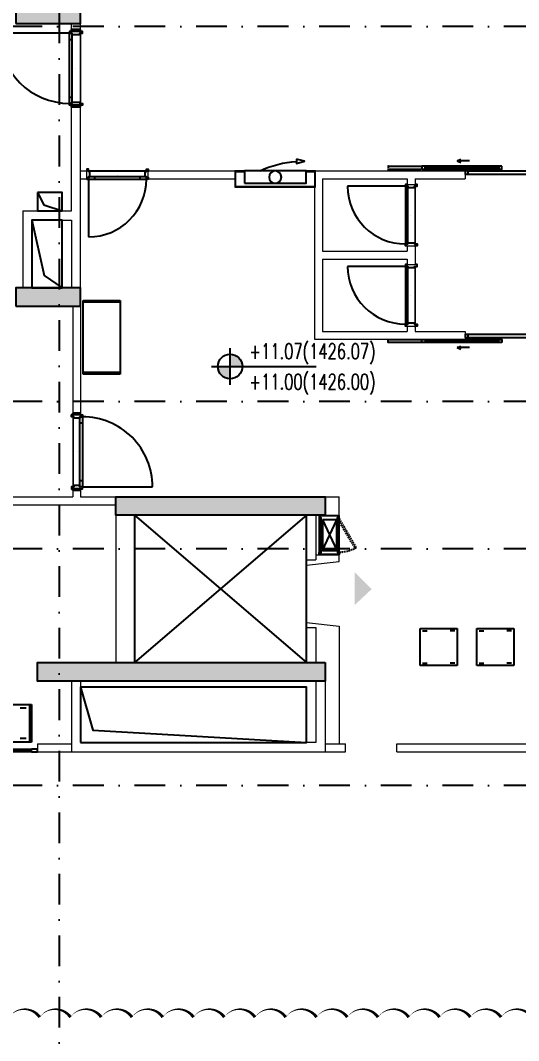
# Model space of a CAD drawing. Header units: millimetres. Extents: x -2755 to 27598, y -1135 to 13405.
# Drawn here: x 14752 to 15562, y 4345 to 6005 of the extents above; entities that cross this region are included whole.
import ezdxf

# ---------------------------------------------------------------- set-up
doc = ezdxf.new("R2010")
doc.units = ezdxf.units.MM
doc.header["$LTSCALE"] = 100
for name, pattern in [('DASHDOT', [1, 0.5, -0.25, 0, -0.25]), ('DASHDOT2', [0.5, 0.25, -0.125, 0, -0.125]), ('DOT', [0.25, 0, -0.25]), ('HIDDEN', [0.375, 0.25, -0.125])]:
    doc.linetypes.add(name, pattern=pattern)
doc.layers.add('AKS', color=7, linetype='DASHDOT2', transparency=0.8)
for name, color, linetype in [('GOR', 7, 'Continuous'), ('KA-PEN', 5, 'Continuous'), ('KA-PEN-3 @ 1', 5, 'Continuous'), ('KA-PEN-5 @ 1', 5, 'Continuous'), ('KA-PEN-6 @ 1', 5, 'Continuous'), ('KOLON', 7, 'Continuous'), ('KOR KASA', 1, 'Continuous'), ('KOT', 7, 'Continuous'), ('MERD', 7, 'Continuous'), ('OK', 7, 'Continuous'), ('OLCU DIS', 7, 'Continuous'), ('TARAMA', 7, 'Continuous'), ('TEFRIS TIBBI', 7, 'Continuous'), ('TEFRIS YANGIN', 7, 'Continuous')]:
    doc.layers.add(name, color=color, linetype=linetype)
doc.layers.add('REVIZYON_4', color=7, linetype='Continuous', true_color=0x1f38e0)
doc.layers.add('Y-DUVAR ALCIPAN', color=94, linetype='Continuous', lineweight=20)
doc.layers.add('Y-DUVAR GAZBETON', color=161, linetype='Continuous', lineweight=20)
doc.styles.add('OLC-50', font='romans.shx', dxfattribs={"width": 0.5, "height": 0.15})
doc.styles.add('olcu', font='romans.shx', dxfattribs={"width": 0.5})
doc.dimstyles.new('1-200', dxfattribs={"dimtxt": 40, "dimasz": 2, "dimexe": 0, "dimexo": 0, "dimgap": 10, "dimtad": 1, "dimdec": 4, "dimrnd": 0.1, "dimzin": 9, "dimdsep": 46, "dimtxsty": 'olcu', "dimblk1": 'SOL', "dimblk2": 'SAG', "dimsah": 1, "dimcen": 0, "dimse1": 1, "dimse2": 1, "dimclre": 13, "dimadec": 0, "dimazin": 0, "dimtfac": 1, "dimtdec": 4, "dimtix": 1, "dimtmove": 2, "dimatfit": 2, "dimldrblk": 'SOL', "dimfxl": 0, "dimtolj": 1, "dimarcsym": 0})

# ---------------------------------------------------------------- blocks, each defined once
blk = doc.blocks.new('asansorler1')
at = {"layer": 'MERD', "color": 6, "linetype": 'Continuous'}
for p, q in [((15517.5, 5190), (15237.5, 4950)), ((15237.5, 5190), (15517.5, 4950))]:
    blk.add_line(p, q, dxfattribs=at)
blk.add_lwpolyline([(15517.5, 4950), (15517.5, 5190), (15237.5, 5190), (15237.5, 4950)], close=True, dxfattribs=at)
blk = doc.blocks.new('*U2985')
at = {"color": 0, "linetype": 'DOT', "ltscale": 0.1}
blk.add_line((-120, 15), (0, 15), dxfattribs=at)
at = {"color": 0, "lineweight": -2}
for p, q in [((-107, -3), (-107, 1)), ((-60, 7.5), (-60, 7.5)), ((-13.1, -3), (-13.1, 1)), ((-117, -3), (-117, -117))]:
    blk.add_line(p, q, dxfattribs=at)
for points in [[(-120, 0), (-120, -3), (-117, -3), (-117, 1), (-115, 1), (-115, 14), (-117, 14), (-117, 18), (-120, 18), (-120, 15)], [(0, 0), (0, -3), (-3, -3), (-3, 1), (-5, 1), (-5, 14), (-3, 14), (-3, 18), (0, 18), (0, 15)]]:
    blk.add_lwpolyline(points, dxfattribs=at)
blk.add_lwpolyline([(-117, -3), (-117, 1), (-3, 1), (-3, -3)], close=True, dxfattribs=at)
blk.add_arc((-117, -3), 114, 270, 0, dxfattribs=at)
at = {"style": 'OLC-50', "width": 0.5, "flags": 1}
for tag, p in [('K-NO', (-182.8, -83.8)), ('K-KANRENK', (-2.3, -88.8)), ('K-BLOK', (-183.4, -120.6)), ('K-KASRENK', (-1.2, -126.7)), ('K-KAT', (-184.3, -156)), ('K-TAMACILMA', (-2.8, -165.7)), ('K-MAHALKOD', (-183.3, -194)), ('K-FOTOSEL', (-1.8, -201.7)), ('K-MAHALAD', (-184.8, -233)), ('K-HERMETIK', (0.1, -236.3)), ('K-ACILISYON', (-183.8, -268.9)), ('K-HIDROLIK', (-2.2, -270.2)), ('K-YANGIN', (-181.9, -303.5)), ('K-KART', (-0.4, -303.8)), ('K-KANATTIP', (-184.2, -337.4)), ('K-BAND', (-1.8, -345.7)), ('K-KANATMALZ', (-182.4, -371.1)), ('K-MENFEZ', (0.1, -380.3)), ('K-KASAMALZ', (-181.4, -410.1)), ('K-PBAR', (-2.2, -414.1)), ('K-KASATIP', (-182, -446.8)), ('K-ELEKTRIKLI', (-0.4, -447.8)), ('K-DUVAR', (-182, -485.2)), ('K-TIP', (-0.4, -486.4)), ('K-REZ1', (-0.4, -524.3)), ('K-REZ2', (-0.4, -560.8)), ('K-REZ3', (-0.4, -600.7))]:
    blk.add_attdef(tag, p, '', height=30, dxfattribs=at)
blk = doc.blocks.new('*U74')
at = {"layer": 'KOR KASA'}
for p, q in [((0, 126), (15, 126)), ((15, 126), (15, 123)), ((0, 3), (0, 0)), ((0, 3), (15, 3)), ((15, 3), (15, 0))]:
    blk.add_line(p, q, dxfattribs=at)
for points in [[(15, 126), (0, 123)], [(0, 126), (15, 123)], [(0, 126), (0, 123)], [(0, 123), (15, 123)], [(15, 3), (0, 0)], [(0, 3), (15, 0)], [(0, 0), (15, 0)]]:
    blk.add_lwpolyline(points, dxfattribs=at)
blk = doc.blocks.new('TASIYICI SISTEM (2.KAT)')
at = {"layer": 'TARAMA'}
h = blk.add_hatch(dxfattribs=at)
h.set_pattern_fill('ANSI33', color=253, scale=100)
h.set_pattern_definition([(45, (83461.35, -12320), (-17.6776695, 17.6776695), []), (45, (83479.027, -12320), (-17.6776695, 17.6776695), [12.5, -6.25])])
h.paths.add_polyline_path([(2445, -4415), (2345, -4415), (2345, -5710), (2375, -5710), (2375, -5565), (2645, -5565), (2645, -5245), (2615, -5245), (2615, -5535), (2375, -5535), (2375, -4445), (2445, -4445)])
h.paths.add_polyline_path([(2305, -8055), (2375, -8055), (2375, -7995), (2305, -7995)])
h.paths.add_polyline_path([(9750, -10610), (9820, -10610), (9820, -10540), (9750, -10540)])
h.paths.add_polyline_path([(8900, -10610), (8970, -10610), (8970, -10540), (8900, -10540)])
h.paths.add_polyline_path([(8050, -10610), (8120, -10610), (8120, -10540), (8050, -10540)])
h.paths.add_polyline_path([(13150, -8060), (13220, -8060), (13220, -7990), (13150, -7990)])
h.paths.add_polyline_path([(13150, -6360), (13220, -6360), (13220, -6290), (13150, -6290)])
h.paths.add_polyline_path([(13150, -7210), (13220, -7210), (13220, -7140), (13150, -7140)])
h.paths.add_polyline_path([(8865, -6320), (8970, -6320), (8970, -6290), (8865, -6290)])
h.paths.add_polyline_path([(8865, -6780), (8970, -6780), (8970, -6750), (8865, -6750)])
h.paths.add_polyline_path([(9367.5, -7360), (9367.5, -7390), (8900, -7390), (8900, -7360)])
h.paths.add_polyline_path([(9750, -9760), (9820, -9760), (9820, -9690), (9750, -9690)])
h.paths.add_polyline_path([(8900, -9760), (8970, -9760), (8970, -9690), (8900, -9690)])
h.paths.add_polyline_path([(8050, -9760), (8120, -9760), (8120, -9690), (8050, -9690)])
h.paths.add_polyline_path([(9750, -7210), (9820, -7210), (9820, -7080), (9750, -7080)])
h.paths.add_polyline_path([(5260, -8060), (5330, -8060), (5330, -7990), (5260, -7990)])
h.paths.add_polyline_path([(6110, -8060), (6180, -8060), (6180, -7990), (6110, -7990)])
h.paths.add_polyline_path([(12300, -8060), (12370, -8060), (12370, -7990), (12300, -7990)])
h.paths.add_polyline_path([(11450, -8060), (11520, -8060), (11520, -7990), (11450, -7990)])
h.paths.add_polyline_path([(4335, -7205), (4405, -7205), (4405, -7145), (4335, -7145)])
h.paths.add_polyline_path([(9367.5, -7120), (9027.5, -7120), (9027.5, -7090), (9367.5, -7090)])
h.paths.add_polyline_path([(2880, -10170), (2335, -10170), (2335, -9740), (2880, -9740), (2880, -9710), (2305, -9710), (2305, -10200), (2880, -10200)])
h.paths.add_polyline_path([(3595, -10055), (3595, -10200), (3780, -10200), (3780, -10170), (3625, -10170), (3625, -10055)])
h.paths.add_polyline_path([(6960, -7210), (7030, -7210), (7030, -7080), (6960, -7080)])
h.paths.add_polyline_path([(9750, -8910), (9820, -8910), (9820, -8840), (9750, -8840)])
h.paths.add_polyline_path([(8900, -8910), (8970, -8910), (8970, -8840), (8900, -8840)])
h.paths.add_polyline_path([(8050, -8910), (8120, -8910), (8120, -8840), (8050, -8840)])
h.paths.add_polyline_path([(12300, -6360), (12370, -6360), (12370, -6290), (12300, -6290)])
h.paths.add_polyline_path([(12300, -7210), (12370, -7210), (12370, -7140), (12300, -7140)])
h.paths.add_polyline_path([(11450, -6360), (11520, -6360), (11520, -6290), (11450, -6290)])
h.paths.add_polyline_path([(11450, -7210), (11520, -7210), (11520, -7140), (11450, -7140)])
h.paths.add_polyline_path([(10600, -6360), (10670, -6360), (10670, -6290), (10600, -6290)])
h.paths.add_polyline_path([(10600, -7210), (10670, -7210), (10670, -7140), (10600, -7140)])
h.paths.add_polyline_path([(10600, -8060), (10670, -8060), (10670, -7990), (10600, -7990)])
h.paths.add_polyline_path([(3060, -8840), (3130, -8840), (3130, -8910), (3060, -8910)])
h.paths.add_polyline_path([(2305, -8905), (2375, -8905), (2375, -8845), (2305, -8845)])
h.paths.add_polyline_path([(2995, -5525), (3245, -5525), (3245, -5565), (2995, -5565)])
h.paths.add_polyline_path([(4355, -10200), (4405, -10200), (4405, -10130), (4355, -10130)])
h.paths.add_polyline_path([(9750, -6360), (9820, -6360), (9820, -6290), (9750, -6290)])
h.paths.add_polyline_path([(9750, -8060), (9820, -8060), (9820, -7990), (9750, -7990)])
h.paths.add_polyline_path([(8900, -8060), (8970, -8060), (8970, -7990), (8900, -7990)])
h.paths.add_polyline_path([(8050, -8060), (8120, -8060), (8120, -7990), (8050, -7990)])
h.paths.add_polyline_path([(6960, -8060), (7030, -8060), (7030, -7990), (6960, -7990)])
h.paths.add_polyline_path([(6110, -7210), (6180, -7210), (6180, -7140), (6110, -7140)])
h.paths.add_polyline_path([(5260, -7210), (5330, -7210), (5330, -7140), (5260, -7140)])
h.paths.add_polyline_path([(6960, -6360), (7030, -6360), (7030, -6290), (6960, -6290)])
h.paths.add_polyline_path([(6110, -6360), (6180, -6360), (6180, -6290), (6110, -6290)])
h.paths.add_polyline_path([(5260, -6360), (5330, -6360), (5330, -6290), (5260, -6290)])
h.paths.add_polyline_path([(3060, -7210), (3130, -7210), (3130, -7140), (3060, -7140)])
h.paths.add_polyline_path([(3710, -7210), (3780, -7210), (3780, -7140), (3710, -7140)])
h.paths.add_polyline_path([(2305, -7205), (2375, -7205), (2375, -7145), (2305, -7145)], flags=0)
h.paths.add_polyline_path([(2305, -7205), (2375, -7205), (2375, -7145), (2305, -7145)], flags=17)
h.paths.add_polyline_path([(3060, -8060), (3130, -8060), (3130, -7990), (3060, -7990)])
h.paths.add_polyline_path([(4335, -8055), (4405, -8055), (4405, -7995), (4335, -7995)])
h.paths.add_polyline_path([(3710, -8060), (3780, -8060), (3780, -7990), (3710, -7990)])
h.paths.add_polyline_path([(4335, -8905), (4405, -8905), (4405, -8845), (4335, -8845)])
h.paths.add_polyline_path([(3710, -8910), (3780, -8910), (3780, -8840), (3710, -8840)])
h.paths.add_polyline_path([(4355, -9760), (4405, -9760), (4405, -9690), (4355, -9690)])
h.paths.add_polyline_path([(3710, -9760), (3780, -9760), (3780, -9690), (3710, -9690)])
h.paths.add_polyline_path([(2305, -7205), (2375, -7205), (2375, -7145), (2305, -7145)], flags=17)
h.paths.add_polyline_path([(2305, -6320), (3130, -6320), (3130, -6250), (3060, -6250), (3060, -6290), (2375, -6290), (2375, -6250), (2305, -6250)])
h.paths.add_polyline_path([(4130, -5805), (3840, -5805), (3840, -6290), (3710, -6290), (3710, -6320), (3870, -6320), (3870, -5835), (4130, -5835), (4130, -6320), (4405, -6320), (4405, -6290), (4160, -6290), (4160, -5535), (3710, -5535), (3710, -5565), (4130, -5565)])
h.paths.add_polyline_path([(8110, -6320), (7870, -6320), (7870, -6780), (7840, -6780), (7840, -6290), (8725, -6290), (8725, -6320), (8140, -6320), (8140, -6750), (8725, -6750), (8725, -6780), (8110, -6780)])
h.paths.add_polyline_path([(7840, -7360), (8180, -7360), (8180, -7390), (7840, -7390)])
h.paths.add_polyline_path([(7840, -7120), (8180, -7120), (8180, -7090), (7840, -7090)])
h.paths.add_polyline_path([(4415, -7210), (4465, -7210), (4465, -7140), (4415, -7140)])
h.paths.add_polyline_path([(4480, -6320), (4415, -6320), (4415, -6290), (4480, -6290)])
h.paths.add_polyline_path([(3060, -10170), (3060, -10200), (3245, -10200), (3245, -10170), (3245, -9995), (3215, -9995), (3215, -10170)])
h.paths.add_polyline_path([(2880, -10200), (2305, -10200), (2305, -9710), (2880, -9710), (2880, -9740), (2335, -9740), (2335, -10170), (2880, -10170)])
at = {"layer": 'AKS', "color": 14, "ltscale": 2}
for p, q in [((8935, 1005), (8935, -13375)), ((16415, -6325), (-7145, -6325)), ((16415, -6935), (-7145, -6935)), ((16415, -7175), (-7145, -7175)), ((16415, -7560), (-7145, -7560))]:
    blk.add_line(p, q, dxfattribs=at)
at = {"layer": 'GOR', "color": 6}
for points in [[(8900, -6595), (8900, -6625), (8940, -6625), (8940, -6595)], [(8891, -6750), (8940, -6750), (8940, -6640), (8891, -6640)], [(8970, -7490), (9337.5, -7490), (9337.5, -7400), (8970, -7400)]]:
    blk.add_lwpolyline(points, close=True, dxfattribs=at)
for points in [[(8900, -6595), (8910, -6615), (8940, -6625)], [(8891, -6640), (8911, -6730), (8940, -6750)], [(8970, -7400), (8990, -7470), (9337.5, -7490)]]:
    blk.add_lwpolyline(points, dxfattribs=at)
at = {"layer": 'KOLON', "color": 4}
for points in [[(8865, -6320), (8970, -6320), (8970, -6290), (8865, -6290)], [(8865, -6780), (8970, -6780), (8970, -6750), (8865, -6750)]]:
    blk.add_lwpolyline(points, close=True, dxfattribs=at)
for points in [[(9367.5, -7120), (9027.5, -7120), (9027.5, -7090), (9367.5, -7090), (9367.5, -7120)], [(9367.5, -7360), (9367.5, -7390), (8900, -7390), (8900, -7360), (9367.5, -7360)]]:
    blk.add_lwpolyline(points, dxfattribs=at)
at = {"layer": 'Y-DUVAR GAZBETON'}
for p, q in [((8955, -6330), (8955, -6320)), ((8970, -6330), (8970, -6320)), ((8970, -6330), (8955, -6330)), ((8955, -6625), (8955, -6456)), ((8970, -6456), (8955, -6456)), ((8970, -6750), (8970, -6456)), ((8876, -6625), (8955, -6625)), ((8876, -6625), (8876, -6750)), ((8891, -6640), (8955, -6640)), ((8891, -6640), (8891, -6750)), ((8955, -6640), (8955, -6750)), ((9027.5, -7120), (9027.5, -7360)), ((9057.5, -7120), (9057.5, -7360)), ((9337.5, -7120), (9337.5, -7193)), ((9352.5, -7120), (9352.5, -7193)), ((9337.5, -7193), (9352.5, -7193)), ((9337.5, -7303), (9352.5, -7303)), ((9337.5, -7303), (9337.5, -7360)), ((9352.5, -7303), (9352.5, -7360))]:
    blk.add_line(p, q, dxfattribs=at)
at = {"layer": 'KA-PEN-5 @ 1', "rotation": 270}
blk.add_blockref('*U2985', (8955, -6453), dxfattribs=at)
at = {"layer": 'KOR KASA', "rotation": 180}
blk.add_blockref('*U74', (8970, -6330), dxfattribs=at)
at = {"layer": 'MERD', "color": 6}
blk.add_blockref('asansorler1', (-6180, -12310), dxfattribs=at)
blk = doc.blocks.new('KOT-PL(TEMIZ&KABA)')
at = {"layer": 'KOT', "linetype": 'Continuous', "lineweight": -3}
h = blk.add_hatch(color=7, dxfattribs=at)
h.paths.add_polyline_path([(0, 0), (0.2, 0, 0.414214), (0, 0.2)])
h.paths.add_polyline_path([(0, 0), (-0.2, 0, 0.414214), (0, -0.2)])
at = {"layer": 'KOT', "color": 7, "lineweight": -3}
for p, q in [((0, -0.3), (0, 0.3)), ((-0.3, 0), (1.4, 0))]:
    blk.add_line(p, q, dxfattribs=at)
at = {"layer": 'KOT', "color": 7, "linetype": 'Continuous', "lineweight": -3}
blk.add_circle((0, 0), 0.2, dxfattribs=at)
at = {"layer": 'KOT', "color": 7, "linetype": 'Continuous', "lineweight": -3, "style": 'olcu', "width": 0.7}
for tag, p in [('KOTTEMIZ', (0.31, 0.122)), ('KOTKABA', (0.31, -0.373))]:
    blk.add_attdef(tag, p, '', height=0.25, dxfattribs=at)
blk = doc.blocks.new('*U117')
at = {"color": 16}
for p, q in [((-142.5, 21.4), (-136.6, 24)), ((-122.5, 21.4), (-142.5, 21.4)), ((-142.5, 21.4), (-136.6, 18.9))]:
    blk.add_line(p, q, dxfattribs=at)
at = {"color": 0}
for p, q in [((-75, 13), (-195, 13)), ((-195, 10.5), (-75, 10.5)), ((-195, 8), (-75, 8))]:
    blk.add_line(p, q, dxfattribs=at)
at = {"color": 0, "linetype": 'DOT', "ltscale": 0.1}
for p, q in [((-5, 5), (-125, 5)), ((-125, 0), (-5, 0))]:
    blk.add_line(p, q, dxfattribs=at)
blk.add_lwpolyline([(-200, 13), (-255, 13), (-255, 8), (-200, 8)], dxfattribs=at)
at = {"color": 0}
for points in [[(-195, 13), (-200, 13), (-200, 8), (-195, 8)], [(-125, 5), (-130, 5), (-130, 0), (-125, 0)], [(-70, 13), (-75, 13), (-75, 8), (-70, 8)], [(0, 5), (-5, 5), (-5, 0), (0, 0)]]:
    blk.add_lwpolyline(points, close=True, dxfattribs=at)
at = {"style": 'OLC-50', "width": 0.5, "flags": 1}
for tag, p in [('K-NO', (-187.8, -88.8)), ('K-KANRENK', (-7.3, -93.8)), ('K-BLOK', (-188.4, -125.6)), ('K-KASRENK', (-6.2, -131.7)), ('K-KAT', (-189.3, -161)), ('K-TAMACILMA', (-7.8, -170.7)), ('K-MAHALKOD', (-188.3, -199)), ('K-FOTOSEL', (-6.8, -206.7)), ('K-MAHALAD', (-189.8, -238)), ('K-HERMETIK', (-4.9, -241.3)), ('K-ACILISYON', (-188.8, -273.9)), ('K-HIDROLIK', (-7.2, -275.2)), ('K-YANGIN', (-186.9, -308.5)), ('K-KART', (-5.4, -308.8)), ('K-KANATTIP', (-189.2, -342.4)), ('K-BAND', (-6.8, -350.7)), ('K-KANATMALZ', (-187.4, -376.1)), ('K-MENFEZ', (-4.9, -385.3)), ('K-KASAMALZ', (-186.4, -415.1)), ('K-PBAR', (-7.2, -419.1)), ('K-KASATIP', (-187, -451.8)), ('K-ELEKTRIKLI', (-5.4, -452.8)), ('K-DUVAR', (-187, -490.2)), ('K-TIP', (-5.4, -491.4)), ('K-REZ1', (-5.4, -529.3)), ('K-REZ2', (-5.4, -565.8)), ('K-REZ3', (-5.4, -605.7))]:
    blk.add_attdef(tag, p, '', height=30, dxfattribs=at)
blk = doc.blocks.new('*U172')
for p, q in [((-7.5, 21.4), (12.5, 21.4)), ((12.5, 21.4), (6.6, 24)), ((12.5, 21.4), (6.6, 18.9)), ((-55, 13), (65, 13)), ((65, 10.5), (-55, 10.5)), ((65, 8), (-55, 8))]:
    blk.add_line(p, q)
at = {"ltscale": 0.1}
for p, q in [((-5, 5), (-125, 5)), ((-125, 0), (-5, 0))]:
    blk.add_line(p, q, dxfattribs=at)
for points in [[(-125, 5), (-130, 5), (-130, 0), (-125, 0)], [(-60, 13), (-55, 13), (-55, 8), (-60, 8)], [(0, 5), (-5, 5), (-5, 0), (0, 0)], [(65, 13), (70, 13), (70, 8), (65, 8)]]:
    blk.add_lwpolyline(points, close=True)
blk.add_lwpolyline([(70, 13), (125, 13), (125, 8), (70, 8)], dxfattribs=at)
at = {"style": 'OLC-50', "width": 0.5, "flags": 1}
for tag, p in [('K-NO', (-187.8, -88.8)), ('K-KANRENK', (-7.3, -93.8)), ('K-BLOK', (-188.4, -125.6)), ('K-KASRENK', (-6.2, -131.7)), ('K-KAT', (-189.3, -161)), ('K-TAMACILMA', (-7.8, -170.7)), ('K-MAHALKOD', (-188.3, -199)), ('K-FOTOSEL', (-6.8, -206.7)), ('K-MAHALAD', (-189.8, -238)), ('K-HERMETIK', (-4.9, -241.3)), ('K-ACILISYON', (-188.8, -273.9)), ('K-HIDROLIK', (-7.2, -275.2)), ('K-YANGIN', (-186.9, -308.5)), ('K-KART', (-5.4, -308.8)), ('K-KANATTIP', (-189.2, -342.4)), ('K-BAND', (-6.8, -350.7)), ('K-KANATMALZ', (-187.4, -376.1)), ('K-MENFEZ', (-4.9, -385.3)), ('K-KASAMALZ', (-186.4, -415.1)), ('K-PBAR', (-7.2, -419.1)), ('K-KASATIP', (-187, -451.8)), ('K-ELEKTRIKLI', (-5.4, -452.8)), ('K-DUVAR', (-187, -490.2)), ('K-TIP', (-5.4, -491.4)), ('K-REZ1', (-5.4, -529.3)), ('K-REZ2', (-5.4, -565.8)), ('K-REZ3', (-5.4, -605.7))]:
    blk.add_attdef(tag, p, '', height=30, dxfattribs=at)
blk = doc.blocks.new('*U129')
at = {"color": 0, "lineweight": -2}
for p, q in [((-3, 16), (-3, 110)), ((-87, 16), (-87, 12)), ((-50, 7.5), (-50, 7.5)), ((-13, 16), (-13, 12))]:
    blk.add_line(p, q, dxfattribs=at)
at = {"color": 0, "linetype": 'DOT', "ltscale": 0.1}
blk.add_line((-100, 0), (0, 0), dxfattribs=at)
at = {"color": 0, "lineweight": -2}
for points in [[(-100, 13), (-100, 16), (-97, 16), (-97, 12), (-95, 12), (-95, 1), (-97, 1), (-97, -3), (-100, -3), (-100, 0)], [(0, 13), (0, 16), (-3, 16), (-3, 12), (-5, 12), (-5, 1), (-3, 1), (-3, -3), (0, -3), (0, 0)]]:
    blk.add_lwpolyline(points, dxfattribs=at)
blk.add_lwpolyline([(-97, 16), (-97, 12), (-3, 12), (-3, 16)], close=True, dxfattribs=at)
blk.add_arc((-3, 16), 94, 90, 180, dxfattribs=at)
at = {"style": 'OLC-50', "width": 0.5, "flags": 1}
for tag, p in [('K-NO', (-172.8, -83.8)), ('K-KANRENK', (7.7, -88.8)), ('K-BLOK', (-173.4, -120.6)), ('K-KASRENK', (8.8, -126.7)), ('K-KAT', (-174.3, -156)), ('K-TAMACILMA', (7.2, -165.7)), ('K-MAHALKOD', (-173.3, -194)), ('K-FOTOSEL', (8.2, -201.7)), ('K-MAHALAD', (-174.8, -233)), ('K-HERMETIK', (10.1, -236.3)), ('K-ACILISYON', (-173.8, -268.9)), ('K-HIDROLIK', (7.8, -270.2)), ('K-YANGIN', (-171.9, -303.5)), ('K-KART', (9.6, -303.8)), ('K-KANATTIP', (-174.2, -337.4)), ('K-BAND', (8.2, -345.7)), ('K-KANATMALZ', (-172.4, -371.1)), ('K-MENFEZ', (10.1, -380.3)), ('K-KASAMALZ', (-171.4, -410.1)), ('K-PBAR', (7.8, -414.1)), ('K-KASATIP', (-172, -446.8)), ('K-ELEKTRIKLI', (9.6, -447.8)), ('K-DUVAR', (-172, -485.2)), ('K-TIP', (9.6, -486.4)), ('K-REZ1', (9.6, -524.3)), ('K-REZ2', (9.6, -560.8)), ('K-REZ3', (9.6, -600.7))]:
    blk.add_attdef(tag, p, '', height=30, dxfattribs=at)
blk = doc.blocks.new('*U128')
at = {"color": 0, "lineweight": -2}
for p, q in [((-3, 16), (-3, 110)), ((-87, 16), (-87, 12)), ((-50, 7.5), (-50, 7.5)), ((-13, 16), (-13, 12))]:
    blk.add_line(p, q, dxfattribs=at)
at = {"color": 0, "linetype": 'DOT', "ltscale": 0.1}
blk.add_line((-100, 0), (0, 0), dxfattribs=at)
at = {"color": 0, "lineweight": -2}
for points in [[(-100, 13), (-100, 16), (-97, 16), (-97, 12), (-95, 12), (-95, 1), (-97, 1), (-97, -3), (-100, -3), (-100, 0)], [(0, 13), (0, 16), (-3, 16), (-3, 12), (-5, 12), (-5, 1), (-3, 1), (-3, -3), (0, -3), (0, 0)]]:
    blk.add_lwpolyline(points, dxfattribs=at)
blk.add_lwpolyline([(-97, 16), (-97, 12), (-3, 12), (-3, 16)], close=True, dxfattribs=at)
blk.add_arc((-3, 16), 94, 90, 180, dxfattribs=at)
at = {"style": 'OLC-50', "width": 0.5, "flags": 1}
for tag, p in [('K-NO', (-172.8, -83.8)), ('K-KANRENK', (7.7, -88.8)), ('K-BLOK', (-173.4, -120.6)), ('K-KASRENK', (8.8, -126.7)), ('K-KAT', (-174.3, -156)), ('K-TAMACILMA', (7.2, -165.7)), ('K-MAHALKOD', (-173.3, -194)), ('K-FOTOSEL', (8.2, -201.7)), ('K-MAHALAD', (-174.8, -233)), ('K-HERMETIK', (10.1, -236.3)), ('K-ACILISYON', (-173.8, -268.9)), ('K-HIDROLIK', (7.8, -270.2)), ('K-YANGIN', (-171.9, -303.5)), ('K-KART', (9.6, -303.8)), ('K-KANATTIP', (-174.2, -337.4)), ('K-BAND', (8.2, -345.7)), ('K-KANATMALZ', (-172.4, -371.1)), ('K-MENFEZ', (10.1, -380.3)), ('K-KASAMALZ', (-171.4, -410.1)), ('K-PBAR', (7.8, -414.1)), ('K-KASATIP', (-172, -446.8)), ('K-ELEKTRIKLI', (9.6, -447.8)), ('K-DUVAR', (-172, -485.2)), ('K-TIP', (9.6, -486.4)), ('K-REZ1', (9.6, -524.3)), ('K-REZ2', (9.6, -560.8)), ('K-REZ3', (9.6, -600.7))]:
    blk.add_attdef(tag, p, '', height=30, dxfattribs=at)
blk = doc.blocks.new('*U127')
at = {"color": 0, "lineweight": -2}
for p, q in [((-3, 13.3), (-3, 107.3)), ((-87, 13.3), (-87, 9.3)), ((-50, 7.5), (-50, 7.5)), ((-13, 13.3), (-13, 9.3))]:
    blk.add_line(p, q, dxfattribs=at)
at = {"color": 0, "linetype": 'DOT', "ltscale": 0.1}
blk.add_line((-100, 0), (0, 0), dxfattribs=at)
at = {"color": 0, "lineweight": -2}
for points in [[(-100, 10.3), (-100, 13.3), (-97, 13.3), (-97, 9.3), (-95, 9.3), (-95, 1), (-97, 1), (-97, -3), (-100, -3), (-100, 0)], [(0, 10.3), (0, 13.3), (-3, 13.3), (-3, 9.3), (-5, 9.3), (-5, 1), (-3, 1), (-3, -3), (0, -3), (0, 0)]]:
    blk.add_lwpolyline(points, dxfattribs=at)
blk.add_lwpolyline([(-97, 13.3), (-97, 9.3), (-3, 9.3), (-3, 13.3)], close=True, dxfattribs=at)
blk.add_arc((-3, 13.3), 94, 90, 180, dxfattribs=at)
at = {"style": 'OLC-50', "width": 0.5, "flags": 1}
for tag, p in [('K-NO', (-172.8, -83.8)), ('K-KANRENK', (7.7, -88.8)), ('K-BLOK', (-173.4, -120.6)), ('K-KASRENK', (8.8, -126.7)), ('K-KAT', (-174.3, -156)), ('K-TAMACILMA', (7.2, -165.7)), ('K-MAHALKOD', (-173.3, -194)), ('K-FOTOSEL', (8.2, -201.7)), ('K-MAHALAD', (-174.8, -233)), ('K-HERMETIK', (10.1, -236.3)), ('K-ACILISYON', (-173.8, -268.9)), ('K-HIDROLIK', (7.8, -270.2)), ('K-YANGIN', (-171.9, -303.5)), ('K-KART', (9.6, -303.8)), ('K-KANATTIP', (-174.2, -337.4)), ('K-BAND', (8.2, -345.7)), ('K-KANATMALZ', (-172.4, -371.1)), ('K-MENFEZ', (10.1, -380.3)), ('K-KASAMALZ', (-171.4, -410.1)), ('K-PBAR', (7.8, -414.1)), ('K-KASATIP', (-172, -446.8)), ('K-ELEKTRIKLI', (9.6, -447.8)), ('K-DUVAR', (-172, -485.2)), ('K-TIP', (9.6, -486.4)), ('K-REZ1', (9.6, -524.3)), ('K-REZ2', (9.6, -560.8)), ('K-REZ3', (9.6, -600.7))]:
    blk.add_attdef(tag, p, '', height=30, dxfattribs=at)
blk = doc.blocks.new('*U167')
at = {"color": 0}
blk.add_lwpolyline([(-50, 20), (50, 20), (50, 0), (-50, 0)], close=True, dxfattribs=at)
blk.add_lwpolyline([(34.5, -19.1), (34.5, -11.9), (47.8, -16), (34.5, -19.1)], dxfattribs=at)
blk.add_circle((0, 10), 10, dxfattribs=at)
blk.add_arc((44.7, 145.2), 161.1, 244.3674, 266.3635, dxfattribs=at)
blk = doc.blocks.new('YANGIN DOLAPLARI-2KAT')
at = {"layer": 'TEFRIS YANGIN', "color": 11, "extrusion": (0, 0, -1), "zscale": -1, "rotation": 180}
blk.add_blockref('*U167', (-15166.5, 5760), dxfattribs=at)
blk = doc.blocks.new('SOL')
at = {"color": 0}
for p, q in [((0, 30), (0, -6.96)), ((7.58, 0), (-6.97, 0))]:
    blk.add_line(p, q, dxfattribs=at)
blk.add_circle((0, 0), 3, dxfattribs=at)
blk = doc.blocks.new('SAG')
at = {"color": 0}
for p, q in [((7.58, 0), (-6.97, 0)), ((0, -30), (0, 6.96))]:
    blk.add_line(p, q, dxfattribs=at)
blk.add_circle((0, 0), 3, dxfattribs=at)
blk = doc.blocks.new('*D280')
at = {"layer": 'OLCU DIS', "color": 0, "lineweight": -2, "transparency": 16777216}
blk.add_line((19098, -1055), (-328, -1055), dxfattribs=at)
at = {"layer": 'OLCU DIS', "color": 0, "lineweight": -2, "transparency": 16777216, "xscale": 2, "yscale": 2, "zscale": 2, "rotation": 180}
blk.add_blockref('SAG', (-330, -1055), dxfattribs=at)
at = {"layer": 'OLCU DIS', "color": 0, "lineweight": -2, "transparency": 16777216, "xscale": 2, "yscale": 2, "zscale": 2}
blk.add_blockref('SOL', (19100, -1055), dxfattribs=at)
at = {"layer": 'OLCU DIS', "color": 0, "transparency": 16777216, "insert": (9385, -1025), "char_height": 40, "attachment_point": 5, "style": 'olcu'}
blk.add_mtext('\\A1;19430', dxfattribs=at)
blk = doc.blocks.new('_Open30')
at = {"color": 0, "linetype": 'ByBlock', "lineweight": -2}
for p, q in [((-1, 0.27), (0, 0)), ((0, 0), (-1, -0.27)), ((0, 0), (-1, 0))]:
    blk.add_line(p, q, dxfattribs=at)
blk = doc.blocks.new('*D358')
at = {"layer": 'OLCU DIS', "color": 0, "lineweight": -2, "transparency": 16777216}
blk.add_line((22230, 12198), (22230, 1712), dxfattribs=at)
at = {"layer": 'OLCU DIS', "color": 0, "lineweight": -2, "transparency": 16777216, "xscale": 2, "yscale": 2, "zscale": 2}
for name, p, rotation in [('SOL', (22230, 12200), 90), ('SAG', (22230, 1710), 270)]:
    blk.add_blockref(name, p, dxfattribs=dict(at, rotation=rotation))
at = {"layer": 'OLCU DIS', "color": 0, "transparency": 16777216, "insert": (22200, 6955), "char_height": 40, "attachment_point": 5, "rotation": 90, "style": 'olcu'}
blk.add_mtext('\\A1;10490', dxfattribs=at)
blk = doc.blocks.new('*D382')
at = {"layer": 'OLCU DIS', "color": 0, "lineweight": -2, "transparency": 16777216}
blk.add_line((21990, 6028), (21990, 4482), dxfattribs=at)
at = {"layer": 'OLCU DIS', "color": 0, "lineweight": -2, "transparency": 16777216, "xscale": 2, "yscale": 2, "zscale": 2}
for name, p, rotation in [('SOL', (21990, 6030), 90), ('SAG', (21990, 4480), 270)]:
    blk.add_blockref(name, p, dxfattribs=dict(at, rotation=rotation))
at = {"layer": 'OLCU DIS', "color": 0, "transparency": 16777216, "insert": (21960, 5255), "char_height": 40, "attachment_point": 5, "rotation": 90, "style": 'olcu'}
blk.add_mtext('\\A1;1550', dxfattribs=at)
blk = doc.blocks.new('*D398')
at = {"layer": 'OLCU DIS', "color": 0, "lineweight": -2, "transparency": 16777216}
blk.add_line((21870, 6028), (21870, 5832), dxfattribs=at)
at = {"layer": 'OLCU DIS', "color": 0, "lineweight": -2, "transparency": 16777216, "xscale": 2, "yscale": 2, "zscale": 2}
for name, p, rotation in [('SOL', (21870, 6030), 90), ('SAG', (21870, 5830), 270)]:
    blk.add_blockref(name, p, dxfattribs=dict(at, rotation=rotation))
at = {"layer": 'OLCU DIS', "color": 0, "transparency": 16777216, "insert": (21840, 5930), "char_height": 40, "attachment_point": 5, "rotation": 90, "style": 'olcu'}
blk.add_mtext('\\A1;200', dxfattribs=at)
blk = doc.blocks.new('*U145')
at = {"color": 0, "linetype": 'Continuous', "lineweight": 9, "ltscale": 200}
for p, q in [((0, 5), (0, 0)), ((0, 5), (15, 5)), ((0, 0), (15, 0)), ((10, 5), (10, 0)), ((15, 5), (15, 0)), ((15, 2.5), (105, 2.5)), ((105, 5), (105, 0)), ((105, 5), (120, 5)), ((105, 0), (120, 0)), ((110, 5), (110, 0)), ((120, 5), (120, 0))]:
    blk.add_line(p, q, dxfattribs=at)
at = {"color": 16, "linetype": 'Continuous', "lineweight": 9, "ltscale": 200}
for p, q in [((15, 5), (105, 5)), ((15, 0), (105, 0))]:
    blk.add_line(p, q, dxfattribs=at)
at = {"color": 0}
for p, q in [((120, 0), (120, 5)), ((687, 0), (687, 5)), ((697, 0), (697, 5))]:
    blk.add_line(p, q, dxfattribs=at)
at = {"color": 0, "linetype": 'HIDDEN', "lineweight": 9}
blk.add_lwpolyline([(10, 5), (10, 105)], dxfattribs=at)
at = {"color": 16, "linetype": 'Continuous', "lineweight": 9, "ltscale": 200}
for points in [[(120, 5), (687, 5)], [(120, 0), (687, 0)]]:
    blk.add_lwpolyline(points, dxfattribs=at)
at = {"color": 0}
for points in [[(120, 2.5), (687, 2.5)], [(687, 5), (697, 5)], [(687, 0), (697, 0)]]:
    blk.add_lwpolyline(points, dxfattribs=at)
at = {"color": 0, "linetype": 'HIDDEN', "lineweight": 9}
blk.add_arc((10, 5), 100, 360, 90, dxfattribs=at)
blk = doc.blocks.new('kontrol paneli')
at = {"color": 11}
for p, q in [((-56.3, 27.3), (-6.3, 3.8)), ((-6.3, 27.3), (-56.3, 3.8))]:
    blk.add_line(p, q, dxfattribs=at)
at = {"color": 8}
for points in [[(-58.6, 2.8), (-60, 2.8), (-60, 0), (-63, 0), (-63, 32.5), (-60, 32.5), (-60, 30.5)], [(-4.3, 2.8), (-3, 2.8), (-3, 0), (0, 0), (0, 32.5), (0, 32.5), (-3, 32.5), (-3, 30.5)]]:
    blk.add_lwpolyline(points, dxfattribs=at)
blk.add_lwpolyline([(-59.8, 32.5), (-3.2, 32.5), (-3.2, 29.3), (-59.8, 29.3)], close=True, dxfattribs=at)
at = {"color": 11}
blk.add_lwpolyline([(-56.3, 27.3), (-6.3, 27.3), (-6.3, 3.8), (-56.3, 3.8)], close=True, dxfattribs=at)
at = {"color": 5, "linetype": 'HIDDEN', "ltscale": 0.1}
blk.add_lwpolyline([(-58.7, 2.8), (-9.8, -25.5), (-11.1, -27.7), (-60, 0.5), (-58.7, 2.8), (-58.7, 2.8)], dxfattribs=at)
at = {"color": 5}
blk.add_lwpolyline([(-59.8, 2.6), (-3.2, 2.6), (-3.2, 0), (-59.8, 0)], close=True, dxfattribs=at)
blk.add_circle((-58.9, 0.8), 0.3, dxfattribs=at)
blk.add_circle((-58.9, 0.8), 0.3, dxfattribs=at)
at = {"color": 5, "linetype": 'HIDDEN', "ltscale": 0.1}
blk.add_arc((-58.9, 0.8), 55.7, 329.1771, 1.8517, dxfattribs=at)
blk = doc.blocks.new('M_TRO205')
at = {"color": 0, "linetype": 'Continuous'}
for p, q in [((0, 60), (60, 60)), ((0, 0), (0, 60)), ((60, 60), (60, 0)), ((60, 0), (0, 0))]:
    blk.add_line(p, q, dxfattribs=at)
at = {"color": 0, "linetype": 'HIDDEN'}
for p, q in [((3.75, 56.25), (11.25, 56.25)), ((56.25, 56.25), (48.75, 56.25)), ((3.75, 3.75), (11.25, 3.75)), ((56.25, 3.75), (48.75, 3.75))]:
    blk.add_line(p, q, dxfattribs=at)
blk = doc.blocks.new('M_RAC410')
at = {"layer": 'TEFRIS TIBBI', "color": 0, "linetype": 'Continuous'}
for p, q in [((0, 0), (119.975, 0)), ((0, -59.975), (0, 0)), ((2.5, -59.975), (2.5, 0)), ((117.475, 0), (117.475, -59.975)), ((119.975, 0), (119.975, -59.975)), ((119.975, -59.975), (0, -59.975))]:
    blk.add_line(p, q, dxfattribs=at)
blk = doc.blocks.new('*U3013')
at = {"color": 0, "linetype": 'DOT', "ltscale": 0.1}
blk.add_line((-120, 15), (0, 15), dxfattribs=at)
at = {"color": 0, "lineweight": -2}
for p, q in [((-107, 0), (-107, 4)), ((-60, 7.5), (-60, 7.5)), ((-13.1, 0), (-13.1, 4)), ((-117, 0), (-117, -114))]:
    blk.add_line(p, q, dxfattribs=at)
for points in [[(-120, 3), (-120, 0), (-117, 0), (-117, 4), (-115, 4), (-115, 14), (-117, 14), (-117, 18), (-120, 18), (-120, 15)], [(0, 3), (0, 0), (-3, 0), (-3, 4), (-5, 4), (-5, 14), (-3, 14), (-3, 18), (0, 18), (0, 15)]]:
    blk.add_lwpolyline(points, dxfattribs=at)
blk.add_lwpolyline([(-117, 0), (-117, 4), (-3, 4), (-3, 0)], close=True, dxfattribs=at)
blk.add_arc((-117, 0), 114, 270, 0, dxfattribs=at)
at = {"style": 'OLC-50', "width": 0.5, "flags": 1}
for tag, p in [('K-NO', (-182.8, -83.8)), ('K-KANRENK', (-2.3, -88.8)), ('K-BLOK', (-183.4, -120.6)), ('K-KASRENK', (-1.2, -126.7)), ('K-KAT', (-184.3, -156)), ('K-TAMACILMA', (-2.8, -165.7)), ('K-MAHALKOD', (-183.3, -194)), ('K-FOTOSEL', (-1.8, -201.7)), ('K-MAHALAD', (-184.8, -233)), ('K-HERMETIK', (0.1, -236.3)), ('K-ACILISYON', (-183.8, -268.9)), ('K-HIDROLIK', (-2.2, -270.2)), ('K-YANGIN', (-181.9, -303.5)), ('K-KART', (-0.4, -303.8)), ('K-KANATTIP', (-184.2, -337.4)), ('K-BAND', (-1.8, -345.7)), ('K-KANATMALZ', (-182.4, -371.1)), ('K-MENFEZ', (0.1, -380.3)), ('K-KASAMALZ', (-181.4, -410.1)), ('K-PBAR', (-2.2, -414.1)), ('K-KASATIP', (-182, -446.8)), ('K-ELEKTRIKLI', (-0.4, -447.8)), ('K-DUVAR', (-182, -485.2)), ('K-TIP', (-0.4, -486.4)), ('K-REZ1', (-0.4, -524.3)), ('K-REZ2', (-0.4, -560.8)), ('K-REZ3', (-0.4, -600.7))]:
    blk.add_attdef(tag, p, '', height=30, dxfattribs=at)
blk = doc.blocks.new('*U492')
at = {"layer": 'KOR KASA'}
for p, q in [((0, 126), (12.8, 126)), ((12.8, 126), (12.8, 123)), ((0, 3), (0, 0)), ((0, 3), (12.8, 3)), ((12.8, 3), (12.8, 0))]:
    blk.add_line(p, q, dxfattribs=at)
for points in [[(12.8, 126), (0, 123)], [(0, 126), (12.8, 123)], [(0, 126), (0, 123)], [(0, 123), (12.8, 123)], [(12.8, 3), (0, 0)], [(0, 3), (12.8, 0)], [(0, 0), (12.8, 0)]]:
    blk.add_lwpolyline(points, dxfattribs=at)
blk = doc.blocks.new('M_TRO402')
at = {"color": 0, "linetype": 'Continuous'}
for p, q in [((-118, -25.5), (-118, 25.5)), ((-115, -25.5), (-115, 25.5)), ((-113, 30.5), (0, 30.5)), ((-113, 27.5), (-98, 27.5)), ((-101, -27.5), (-101, 27.5)), ((-98, -30.5), (-98, 30.5)), ((-3, 30.5), (-3, -30.5)), ((0, 30.5), (0, -30.5)), ((-98, -27.5), (-113, -27.5)), ((0, -30.5), (-113, -30.5))]:
    blk.add_line(p, q, dxfattribs=at)
at = {"color": 0, "linetype": 'HIDDEN'}
for p, q in [((-80.5, 24.5), (-90.5, 24.5)), ((-8.5, 24.5), (-18.5, 24.5)), ((-80.5, -24.5), (-90.5, -24.5)), ((-8.5, -24.5), (-18.5, -24.5))]:
    blk.add_line(p, q, dxfattribs=at)
at = {"color": 0, "linetype": 'Continuous'}
for centre, radius, start, end in [((-113, 25.5), 5, 89.8631, 180), ((-113, 25.5), 2, 89.8631, 180), ((-113, -25.5), 5, 180, 269.9544), ((-113, -25.5), 2, 180, 269.9544)]:
    blk.add_arc(centre, radius, start, end, dxfattribs=at)

msp = doc.modelspace()

# ---------------------------------------------------------------- hatches: boundary and pattern name
at = {"layer": 'OK', "linetype": 'DASHDOT'}
h = msp.add_hatch(color=252, dxfattribs=at)
h.dxf.hatch_style = 1
h.paths.add_polyline_path([(15295.35769, 5107.29516), (15295.35769, 5053.47494), (15323.1428, 5079.51005)])

# ---------------------------------------------------------------- linework, layer by layer
at = {"layer": 'REVIZYON_4'}
msp.add_lwpolyline([(14733.61416, 4383.07979, 0, 5, -0.52056705), (14783.61416, 4383.07979, 0, 5, -0.52056705), (14833.61416, 4383.07979, 0, 5, -0.52056705), (14883.61416, 4383.07979, 0, 5, -0.52056705), (14933.61416, 4383.07979, 0, 5, -0.52056705), (14983.61416, 4383.07979, 0, 5, -0.52056705), (15033.61416, 4383.07979, 0, 5, -0.52056705), (15083.61416, 4383.07979, 0, 5, -0.52056705), (15133.61416, 4383.07979, 0, 5, -0.52056705), (15183.61416, 4383.07979, 0, 5, -0.52056705), (15233.61416, 4383.07979, 0, 5, -0.52056705), (15283.61416, 4383.07979, 0, 5, -0.52056705), (15333.61416, 4383.07979, 0, 5, -0.52056705), (15383.61416, 4383.07979, 0, 5, -0.52056705), (15433.61416, 4383.07979, 0, 5, -0.52056705), (15483.61416, 4383.07979, 0, 5, -0.52056705), (15533.61416, 4383.07979, 0, 5, -0.52056705), (15583.61416, 4383.07979, 0, 5, -0.52056705)], format="xyseb", dxfattribs=at)
at = {"layer": 'Y-DUVAR ALCIPAN'}
for p, q in [((14850, 5760.00005), (14860, 5760.00005)), ((14850, 5747.25005), (14860, 5747.25005)), ((14960, 5760.00004), (15101, 5760.00004)), ((15232, 5759.99995), (15475, 5759.99998)), ((15243.25, 5746.99996), (15381, 5746.99994)), ((15243.25, 5746.99996), (15243.25002, 5629.49998)), ((15381, 5746.99996), (15381, 5738.24997)), ((15394, 5746.99997), (15394, 5738.24997)), ((15394, 5746.99996), (15475, 5746.99994)), ((15475, 5759.99998), (15475, 5746.99994)), ((15230.5, 5733.49999), (15230.5, 5486.25001)), ((15381, 5738.24997), (15394, 5738.24997)), ((15243.25, 5629.49998), (15381.00002, 5629.49997)), ((15381, 5638.24997), (15394, 5638.24997)), ((15381, 5638.24997), (15381.00002, 5629.49997)), ((15394, 5638.24997), (15394, 5607.75)), ((15243.25002, 5616.49999), (15243.25, 5499.00001)), ((15243.25003, 5616.49999), (15381.00002, 5616.49997)), ((15381.00002, 5616.49997), (15381, 5607.75)), ((15381, 5607.75), (15394, 5607.75)), ((15243.25, 5499.00001), (15381, 5499)), ((15381, 5507.75), (15394, 5507.75)), ((15381, 5507.75), (15381, 5499.00001)), ((15394, 5507.75), (15394, 5499.00001)), ((15394, 5498.99999), (15475, 5498.99998)), ((15475, 5498.99998), (15475, 5486.24996)), ((15230.5, 5486.25001), (15475, 5486.24998)), ((14837.25, 5366.00009), (14850, 5366.00009)), ((14060, 5229.75009), (14837.25, 5229.75009)), ((14837.25, 5240.00009), (14850, 5240.00009)), ((14850, 5230.00009), (14907.5, 5230.00009)), ((15247.50001, 5230.00009), (15270.50001, 5230.00009)), ((15270.5, 5200.00009), (15270.50001, 5230.00009)), ((14060, 5217.00009), (14907.5, 5217.00009)), ((15247.5, 5200.00009), (15270.5, 5200.00009)), ((15270.5, 5135.00009), (15232.5, 5135.00009)), ((15270.5, 5124.7863), (15270.5, 5135.00009)), ((15217.5, 5118.63806), (15270.5, 5124.7863)), ((15217.5, 5025.36209), (15270.5, 5019.21384)), ((15270.5, 5019.21384), (15270.5, 4827.75009)), ((14780, 4828.00011), (14780, 4815.00009)), ((14780, 4828.00009), (14835.00001, 4828.00009)), ((14780, 4815.00009), (14835.00001, 4815.00009)), ((15247.50001, 4827.75009), (15280.5, 4827.75009)), ((15247.50001, 4815.00009), (15280.5, 4815.00009)), ((15280.5, 4815.00009), (15280.5, 4827.75009)), ((15364.16112, 4827.75009), (15895, 4827.75009)), ((15364.16112, 4815.00009), (15364.16112, 4827.75009)), ((15364.16112, 4815.00009), (15895, 4815.00009))]:
    msp.add_line(p, q, dxfattribs=at)
for points in [[(14860, 5747.25005), (14860, 5760.00005)], [(14960, 5747.25005), (14960, 5760.00005)], [(14960, 5747.25004), (15101, 5747.25002)], [(15101, 5759.99995), (15101, 5733.49999), (15232, 5733.49999), (15232, 5759.99995)], [(15232, 5759.99995), (15217.5, 5759.99995), (15217.5, 5758.49995), (15230.5, 5758.49995), (15230.5, 5734.99999), (15102.5, 5734.99999), (15102.5, 5758.49995), (15115.5, 5758.49995), (15115.5, 5759.99995), (15101, 5759.99995)], [(14837.25, 5540.00004), (14837.25, 5366.00009)], [(14850, 5540.00004), (14850, 5366.00009)], [(14837.25, 5240.00009), (14837.25, 5229.75009)], [(14850, 5240.00009), (14850, 5230.00009)]]:
    msp.add_lwpolyline(points, dxfattribs=at)
at = {"layer": 'Y-DUVAR GAZBETON'}
for p, q in [((14835, 4930.00009), (14835.00001, 4815.00009)), ((14850, 4930.00009), (14850.00001, 4830.0001)), ((15232.5, 4930.00004), (15232.50001, 4830.0002)), ((15247.5, 4930.00009), (15247.50001, 4815.00009)), ((14835.00001, 4815.00009), (15247.50001, 4815.00009)), ((15232.50001, 4830.00004), (14850.00001, 4830.0001))]:
    msp.add_line(p, q, dxfattribs=at)

# ---------------------------------------------------------------- block references
at = {"xscale": -1, "rotation": 90}
msp.add_blockref('kontrol paneli', (15270.5, 5136.00009), dxfattribs=at)
at = {"layer": 'KA-PEN', "color": 5}
msp.add_blockref('*U145', (14083, 4815.00009), dxfattribs=at)
at = {"layer": 'KA-PEN-3 @ 1'}
for name, p, rotation in [('*U127', (14860, 5760.00005), 180), ('*U129', (15394, 5738.24997), 89.99999999999997), ('*U128', (15394, 5607.75), 89.99999999999997)]:
    msp.add_blockref(name, p, dxfattribs=dict(at, rotation=rotation))
at = {"layer": 'KA-PEN-5 @ 1', "rotation": 89.99999999999999}
msp.add_blockref('*U3013', (14853, 5363.00009), dxfattribs=at)
at = {"layer": 'KA-PEN-6 @ 1'}
msp.add_blockref('*U117', (15605, 5754.99997), dxfattribs=at)
at = {"layer": 'KA-PEN-6 @ 1', "rotation": 180}
msp.add_blockref('*U172', (15475, 5493.99996), dxfattribs=at)
at = {"layer": 'KOLON', "color": 4}
msp.add_blockref('TASIYICI SISTEM (2.KAT)', (5880, 12320.00009), dxfattribs=at)
at = {"layer": 'KOR KASA', "rotation": 180}
msp.add_blockref('*U492', (14850, 5366.00009), dxfattribs=at)
at = {"layer": 'KOT', "xscale": 100, "yscale": 100, "zscale": 100}
msp.add_blockref('KOT-PL(TEMIZ&KABA)', (15093.08993, 5441.85755), dxfattribs=at).add_auto_attribs({'KOTTEMIZ': '+11.07(1426.07)', 'KOTKABA': '+11.00(1426.00)'})
at = {"layer": 'TEFRIS TIBBI', "color": 17, "rotation": 90}
msp.add_blockref('M_RAC410', (14854.11588, 5429.51255), dxfattribs=at)
at = {"layer": 'TEFRIS TIBBI', "color": 17}
for name, p in [('M_TRO205', (15402.2527, 4955.42281)), ('M_TRO205', (15494.16118, 4955.42281)), ('M_TRO402', (14770.02114, 4861.30103))]:
    msp.add_blockref(name, p, dxfattribs=at)
at = {"layer": 'TEFRIS YANGIN', "color": 11}
msp.add_blockref('YANGIN DOLAPLARI-2KAT', (0, 0), dxfattribs=at)

# ---------------------------------------------------------------- dimensions: what is measured, and where the dimension line sits
at = {"layer": 'OLCU DIS'}
for base, p1, p2, picture, middle in [((22230.0001604373, 1710.0000867028), (5815.000001362, 12200.0000385072), (15700.000001362, 1710.0000867028), '*D358', (22200.0001604373, 6955.000062605)), ((21870.00016, 5830.000086), (10040.000001, 6030.000039), (19100.000142, 5830.000086), '*D398', (21840.00016, 5930.000062)), ((21990.00016, 4480.00004), (10360, 6030.00004), (19100, 4480.00004), '*D382', (21960.00016, 5255.00004))]:
    dim = msp.add_linear_dim(base=base, p1=p1, p2=p2, angle=90, dimstyle='1-200', override={"dimldrblk": 'Open30'}, dxfattribs=at)
    dim.commit()
    dim.dimension.update_dxf_attribs({"geometry": picture, "text_midpoint": middle})
dim = msp.add_linear_dim(base=(-330, -1054.99996), p1=(19099.99997, 4260.00009), p2=(-330, 5885.00007), dimstyle='1-200', override={"dimldrblk": 'Open30'}, dxfattribs=at)
dim.commit()
dim.dimension.update_dxf_attribs({"geometry": '*D280', "text_midpoint": (9384.99998, -1024.99996)})

doc.saveas('drawing.dxf')
